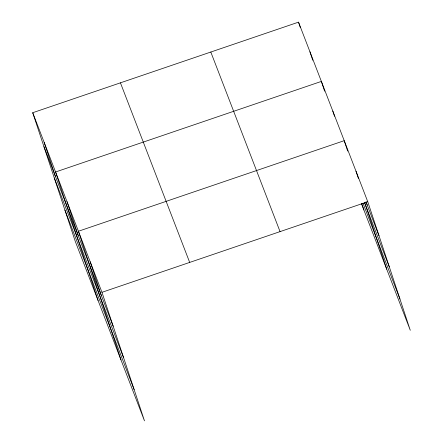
<?xml version="1.0" encoding="UTF-8"?>
<svg xmlns="http://www.w3.org/2000/svg" width="443" height="443" viewBox="0 0 443 443"><rect width="100%" height="100%" fill="white"/><g stroke="black" fill="none" stroke-linecap="round" stroke-linejoin="round"><path stroke-width="0.66" d="M32.721 112.721L101.968 292.308L144.479 420.85L75.232 241.269L32.721 112.721L298.521 22.15L367.768 201.731L410.279 330.279L361.399 203.514M101.968 292.308L367.768 201.731M365.99 201.953L378.986 235.665M364.528 202.606L389.314 266.885M363 203.21L399.951 299.053M210.807 52.041L280.054 231.623M120.435 82.835L189.682 262.417M43.946 146.65L113.186 326.236M54.267 177.876L123.514 357.457M64.911 210.043L134.151 389.63M355.995 171.203L358.37 178.379M366.134 201.87L367.214 205.131M347.677 151.113L344.222 140.675L78.422 231.246L120.933 359.794M364.694 202.573L386.733 269.222M332.798 111.043L334.526 116.265M324.608 91.203L321.374 81.412L55.574 171.984L98.086 300.531M361.732 203.453L363.886 209.954M309.945 51.781L312.752 60.265M298.521 22.15L300.249 27.372M90.195 261.774L101.414 295.708M66.998 201.615L78.217 235.543M44.145 142.353L55.369 176.281"/></g></svg>
